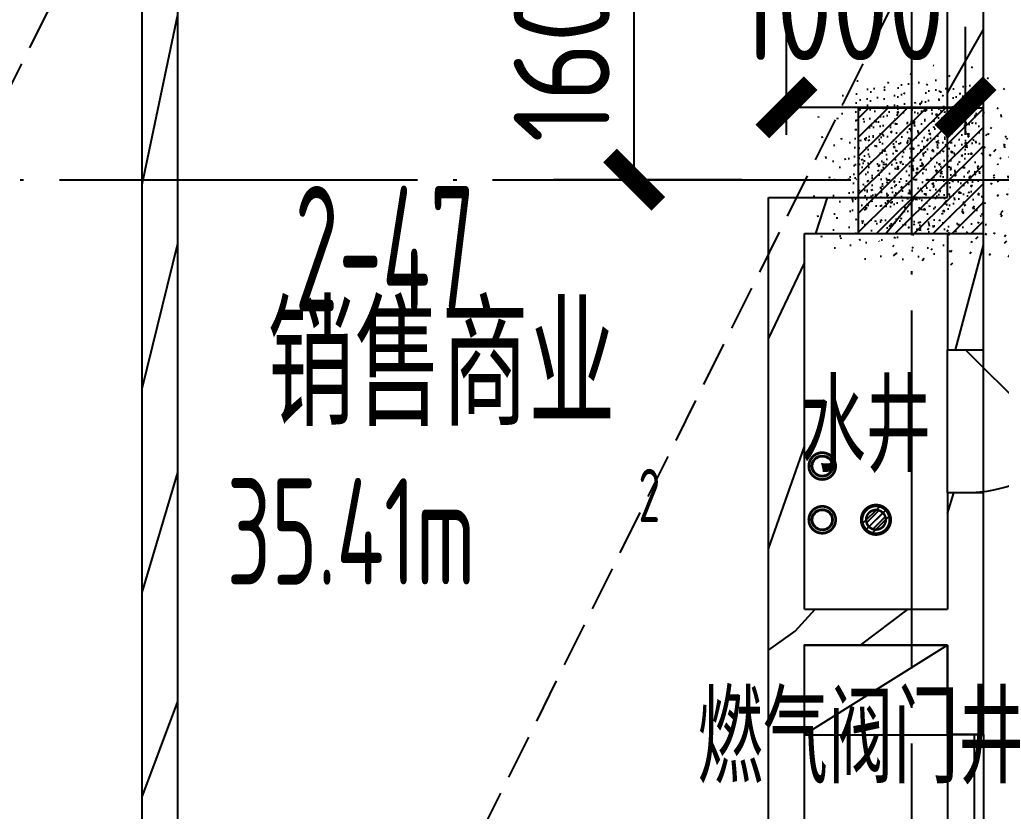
# Model space of a CAD drawing. Header units: inches. Extents: x 0 to 1813292486, y 0 to 3473589894.
# Drawn here: x 600662802 to 600668286, y 3473208889 to 3473213312 of the extents above; entities that cross this region are included whole.
import ezdxf
from ezdxf.enums import TextEntityAlignment as Align

# ---------------------------------------------------------------- set-up
doc = ezdxf.new("R2010")
doc.units = ezdxf.units.IN
doc.header["$LTSCALE"] = 1000
doc.header["$MEASUREMENT"] = 0
for name, pattern in [('AX-MALL-GIRD-200$0$DOTE', [2.4200000000000004, 2, -0.2, 0.02, -0.2]), ('AX-MALL-WALL-P02-QT$0$DASH', [0.35, 0.25, -0.1]), ('PX-MALL-P02-LG$0$DASHED', [0.75, 0.5, -0.25])]:
    doc.linetypes.add(name, pattern=pattern)
for name, color, linetype in [('A-Anno-Note', 241, 'Continuous'), ('AX-MALL-DIM-P02$0$A-Anno-Dims', 3, 'Continuous'), ('AX-MALL-DIM-P02$0$A-Detl-Thin', 131, 'Continuous'), ('AX-MALL-GIRD-200$0$A-Grid', 222, 'AX-MALL-GIRD-200$0$DOTE'), ('AX-MALL-P02-200$0$A-Anno-Note', 241, 'Continuous'), ('AX-MALL-WALL-P02$0$A-Anno-Note', 241, 'Continuous'), ('AX-MALL-WALL-P02-QT$0$A-Detl-Patt', 8, 'Continuous'), ('AX-MALL-WALL-P02-QT$0$A-Detl-Thin', 131, 'Continuous'), ('AX-MALL-WALL-P02-QT$0$A-Wall', 2, 'Continuous'), ('AX-MALL-WALL-P02-QT$0$A-Wall-Patt', 13, 'Continuous'), ('AX-MALL-WALL-P02-QT$0$A-Wind', 4, 'Continuous'), ('AX-MALL-WORD-P02$0$A-Anno-Note', 241, 'Continuous'), ('AX-MALL-WORD-P02$0$A-Spac-Iden', 231, 'Continuous'), ('AX-MALL-ZTKD-P02$0$A-Anno-Note', 241, 'Continuous'), ('MX-MALL-P02-LG$0$M-AC-DUCT-SAD', 90, 'Continuous'), ('PX-MALL-P02-LG$0$P-Drain-Fldr', 4, 'Continuous'), ('PX-MALL-P02-LG$0$P-Drain-Fldr-ARCH', 161, 'Continuous'), ('PX-MALL-P02-LG$0$P-Drain-Fldr-W100', 4, 'Continuous'), ('PX-MALL-P02-LG$0$P-Drain-Fldr-W50', 4, 'Continuous'), ('PX-MALL-P02-LG$0$P-Pipe-Risr', 7, 'Continuous'), ('PX-MALL-P02-LG$0$P-Pipe-Risr-Arch', 6, 'Continuous'), ('PX-MALL-P02-LG$0$P-Pipe-Risr-W100', 6, 'Continuous'), ('PX-MALL-P02-LG$0$P-Pipe-Risr-W50', 6, 'Continuous'), ('PX-MALL-P02-LG$0$P-Wast-Pipe', 143, 'PX-MALL-P02-LG$0$DASHED'), ('PX-MALL-P02-LG$0$P-WatS-pipe', 61, 'Continuous'), ('SX-MALL-WALL-R-BZ$0$S-COLU', 30, 'Continuous'), ('SX-MALL-WALL-R-BZ$0$S-PATT-WALL', 83, 'Continuous')]:
    doc.layers.add(name, color=color, linetype=linetype)
doc.styles.add('AX-MALL-DIM-P02$0$_TCH_DIM_T3', font='gbenor.shx')
doc.styles.add('AX-MALL-WORD-P02$0$_TCH_SPACE', font='gbenor.shx', dxfattribs={"bigfont": 'gbcbig.shx'})
doc.styles.add('AX-MALL-WORD-P02$0$STANDARD', font='gbenor.shx', dxfattribs={"bigfont": 'gbcbig.shx'})
doc.styles.add('PX-MALL-P02-LG$0$jzfz', font='gbenor.shx', dxfattribs={"bigfont": 'gbcbig.shx'})
doc.dimstyles.new('AX-MALL-DIM-P02$0$_TCH_ARCH&&180', dxfattribs={"dimtxt": 535.5, "dimasz": 270, "dimexe": 450, "dimexo": 450, "dimgap": 137.25, "dimtad": 1, "dimdec": 0, "dimzin": 0, "dimdsep": 46, "dimtxsty": 'AX-MALL-DIM-P02$0$_TCH_DIM_T3', "dimblk": 'AX-MALL-DIM-P02$0$_ArchTick', "dimcen": 0.09, "dimclrt": 7, "dimazin": 2, "dimtfac": 1, "dimtdec": 0, "dimtix": 1, "dimtmove": 2, "dimatfit": 3, "dimfxl": 500, "dimtolj": 1, "dimtzin": 0, "dimarcsym": 0})
pattern_1 = [(45, (0, 359.0227), (-353.55353201463, 353.55353201463), [])]

# ---------------------------------------------------------------- blocks, each defined once
blk = doc.blocks.new('AX-MALL-WORD-P02')
at = {"layer": 'AX-MALL-WORD-P02$0$A-Anno-Note', "style": 'AX-MALL-WORD-P02$0$STANDARD', "width": 0.6}
blk.add_text('2-47', height=700, rotation=339.5681613092015, dxfattribs=at).set_placement((600462145.6848595, 3473042037.291451))
at = {"layer": 'AX-MALL-WORD-P02$0$A-Anno-Note', "style": 'AX-MALL-WORD-P02$0$STANDARD'}
for s, height, p in [('销售商业', 675.177304964539, (600461778.8050194, 3473041490.951398)), ('水井', 506.3829787234042, (600464479.8616004, 3473040210.149659)), ('燃气阀门井', 506.3829787234042, (600463333.2934346, 3473038779.883084))]:
    blk.add_text(s, height=height, rotation=339.5681613092015, dxfattribs=at).set_placement(p)
at = {"layer": 'AX-MALL-WORD-P02$0$A-Spac-Iden', "style": 'AX-MALL-WORD-P02$0$_TCH_SPACE', "width": 0.7}
for s, height, p in [('35.41m', 595, (600461255.9680274, 3473040738.582322)), ('2', 297.5, (600463534.0779815, 3473040263.416931))]:
    blk.add_text(s, height=height, rotation=339.5681613091017, dxfattribs=at).set_placement(p)
blk = doc.blocks.new('AX-MALL-GIRD-200')
at = {"layer": 'AX-MALL-GIRD-200$0$A-Grid'}
for p, q in [((600218521.0220362, 3473133579.090285), (600576417.0261351, 3473000252.327003)), ((600458766.1456304, 3473023089.996408), (600497495.6845796, 3473127053.723489))]:
    blk.add_line(p, q, dxfattribs=at)
blk = doc.blocks.new('AX-MALL-WALL-P02-QT$0$tj')
at = {"layer": 'AX-MALL-WALL-P02-QT$0$A-Detl-Patt'}
h = blk.add_hatch(dxfattribs=at)
h.set_pattern_fill('STEEL', color=256, scale=100.0000000000001, angle=50.43183869082386)
h.set_pattern_definition([(75.00000000004839, (-14278.19445574284, 156289.8254051208), (-153.3407249234246, 41.08752340989569), []), (75.00000000004839, (-14317.88195610046, 156358.5661673546), (-153.3407249234246, 41.08752340989569), [])])
edge = h.paths.add_edge_path()
edge.add_arc((274302.9537697641, 370915.3693751197), 354853.2281302969, 270.9601093956941, 275.9513128638887)
edge.add_line((311095.3180618286, 17974.67259407043), (323404.2928284407, 17664.898229599))
edge.add_arc((337498.5854798314, -5423.033113246463), 27049.98445535583, 84.4296474408203, 121.40245730350341, ccw=False)
edge.add_line((340124.270958662, 21499.21483898163), (352435.6233639717, 23411.5238032341))
edge.add_line((352435.6233639717, 23411.5238032341), (352460.3320846558, 23263.57286787033))
edge.add_arc((262948.9762239404, 558936.3422532297), 543099.989586636, 279.486523026639, 288.5053300047131)
edge.add_line((435325.042740941, 43917.80823612213), (435185.9318172932, 44187.60760259628))
edge.add_arc((262948.9762341097, 558936.342259489), 542799.9895904897, 279.51816553668203, 288.50044427399206, ccw=False)
edge.add_line((352706.5441896915, 23608.95860147476), (352681.7270303965, 23756.88773488998))
edge.add_line((352681.7270303965, 23756.88773488998), (340117.7681742907, 21803.84383869171))
edge.add_arc((337510.0970116529, -5455.006554111635), 27383.29552171703, 84.53552636432372, 121.2026843873002)
edge.add_line((323323.7129554749, 17967.02113437653), (311085.7617697716, 18275.00808191299))
edge.add_arc((274273.8104503512, 371474.5356685471), 355112.6948552598, 270.96411062040687, 275.9501261722048, ccw=False)
edge.add_line((280248.9759351015, 16412.11376953125), (280248.9759185314, 16111.96136569977))
blk = doc.blocks.new('SX-MALL-WALL-R-BZ')
at = {"layer": 'SX-MALL-WALL-R-BZ$0$S-PATT-WALL'}
h = blk.add_hatch(dxfattribs=at)
h.set_pattern_fill('钢筋混凝土', color=256, scale=15, pattern_type=2)
h.set_pattern_definition([(24.56816130816271, (600578611.2237192, 3473080110.365553), (-31.18316059493327, 68.21004687955141), []), (29.56816130816269, (600578611.2237192, 3473080110.365553), (97.53445421719282, -46.37920051396389), [11.25, -123.75]), (334.5681613081628, (600578611.2237192, 3473080110.365553), (19.88439777927527, 112.9961142827297), [9, -99]), (80.01956130816268, (600578619.3515904, 3473080106.50062), (117.4189029658641, 66.61682168402376), [9.5610285, -105.1713168]), (25.75236130816271, (600578621.6965042, 3473080138.478197), (141.3476152528434, -79.15081592627133), [16.875, -185.625]), (76.20376130816268, (600578633.4754679, 3473080131.882288), (182.3878362876093, 87.98253897351975), [14.3415432, -157.75695]), (330.7523613081627, (600578621.6965042, 3473080138.478197), (182.3877676281842, 87.98268140648725), [13.49999999999997, -148.4999999999995]), (0.5681613081627113, (600578633.1346302, 3473080126.213644), (62.82047319493842, -87.84980448085341), [11.24999999999997, -123.7499999999997]), (305.5681613081627, (600578633.1346302, 3473080126.213644), (72.17288941707483, 89.18848104565322), [8.999999999999966, -98.99999999999973]), (51.01956130816269, (600578638.3696649, 3473080118.892823), (134.9933625472827, 1.338571315216136), [9.561028499999967, -105.1713167999997]), (17.06816130816274, (600578611.2237192, 3473080110.365553), (19.14085715648196, 46.15589493569758), [0.75, -97.8, 0.75, -100.5, 0.75, -99.375]), (347.0681613081627, (600578611.2237192, 3473080110.365553), (57.63084700165395, 41.66442755963357), [0.7499999999999979, -57.29999999999986, 0.7499999999999979, -95.54999999999973, 0.7499999999999979, -37.87499999999986]), (307.0681613081626, (600578579.8781208, 3473080122.042708), (73.85474000760384, -31.12342332406966), [0.75, -37.5, 0.75, -117, 0.75, -155.25]), (297.0681613081627, (600578565.8217986, 3473080127.2791), (87.21641676177077, -16.46683783357052), [0.75, -48.75, 0.75, -77.69999999999999, 0.75, -110.25])])
h.paths.add_polyline_path([(600465902.9682891, 3473041101.915725), (600466147.3332713, 3473041757.877428), (600465491.3715686, 3473042002.24241), (600465247.0065863, 3473041346.280707)])
at = {"layer": 'SX-MALL-WALL-R-BZ$0$S-COLU'}
blk.add_lwpolyline([(600465902.9682891, 3473041101.915725), (600466147.3332713, 3473041757.877428), (600465491.3715686, 3473042002.24241), (600465247.0065863, 3473041346.280707)], close=True, dxfattribs=at)
blk = doc.blocks.new('SX-MALL-WALL-R-2F~3F')
blk.add_blockref('SX-MALL-WALL-R-BZ', (-1.192092895507812e-06, -9.5367431640625e-07))
blk = doc.blocks.new('SX-MALL-WALL-2F~3F')
blk.add_blockref('SX-MALL-WALL-R-2F~3F', (0, 0))
blk = doc.blocks.new('MX-MALL-P02-LG')
at = {"layer": 'MX-MALL-P02-LG$0$M-AC-DUCT-SAD'}
blk.add_lwpolyline([(600464910.9898343, 3473039017.045227), (600464161.319317, 3473039296.319494), (600463986.6052822, 3473038827.325476), (600464736.2757995, 3473038548.051208)], close=True, dxfattribs=at)
blk.add_lwpolyline([(600464910.9898343, 3473039017.045226), (600463986.6052821, 3473038827.325476)], dxfattribs=at)
blk = doc.blocks.new('AX-MALL-WALL-P02-QT$0$$WINLIB2D$00000004')
at = {"color": 0}
for points in [[(-0.4999999999999964, 0.5000000000000142), (-0.4999999999999964, -0.4999999999999858)], [(-0.4999999999999964, 0.5000000000000142), (0.5000000000000036, 0.5000000000000142)], [(0.5000000000000036, -0.4999999999999858), (0.5000000000000036, 0.5000000000000142)], [(-0.4999999999999964, 0.240579657589322), (0.5000000000000036, 0.240579657589322)], [(-0.4999999999999964, -0.4999999999999858), (0.5000000000000036, -0.4999999999999858)]]:
    blk.add_lwpolyline(points, dxfattribs=at)
blk = doc.blocks.new('AX-MALL-WALL-P02-QT$0$$DorLib2D$00000114')
at = {"color": 0}
blk.add_line((0.4999999999999964, 3.552713678800501e-15), (-0.2071067811864751, 0.7071067811864857), dxfattribs=at)
blk.add_arc((0.5000000000013856, -1.154631945610163e-12), 1.000000000001696, 135, 180, dxfattribs=at)
blk = doc.blocks.new('AX-MALL-WALL-P02-QT')
at = {"layer": 'AX-MALL-WALL-P02-QT$0$A-Wall-Patt'}
h = blk.add_hatch(dxfattribs=at)
h.set_pattern_fill('普通砖', color=256, scale=200, style=0)
h.set_pattern_definition(pattern_1)
h.paths.add_polyline_path([(600459169.1079701, 3473036171.517438), (600459287.9376043, 3473036235.396879), (600462488.9851414, 3473044828.136208), (600462461.4218816, 3473044945.117878), (600462336.4767953, 3473044991.663589), (600459076.3352844, 3473036240.295215)])
h = blk.add_hatch(dxfattribs=at)
h.set_pattern_fill('普通砖', color=256, scale=200, style=0)
h.set_pattern_definition(pattern_1)
h.paths.add_polyline_path([(600465812.9324862, 3473041242.170253), (600465937.8775723, 3473041195.624542), (600466566.2446691, 3473042882.383206), (600466441.2995831, 3473042928.928917), (600466343.9177568, 3473042858.492958), (600465785.3692262, 3473041359.151923)])
h = blk.add_hatch(dxfattribs=at)
h.set_pattern_fill('普通砖', color=256, scale=200, style=0)
h.set_pattern_definition(pattern_1)
h.paths.add_polyline_path([(600464135.4033694, 3473039412.687492), (600464232.7851957, 3473039483.123451), (600464965.8801422, 3473041451.008559), (600464848.281079, 3473041708.244755), (600464010.4582831, 3473039459.233202)])
h = blk.add_hatch(dxfattribs=at)
h.set_pattern_fill('普通砖', color=256, scale=200, style=0)
h.set_pattern_definition(pattern_1)
h.paths.add_polyline_path([(600464848.281079, 3473041708.244755), (600464965.8801422, 3473041451.008559), (600465715.5506599, 3473041171.734294), (600465812.9324862, 3473041242.170253), (600465785.3692262, 3473041359.151923)])
h = blk.add_hatch(dxfattribs=at)
h.set_pattern_fill('普通砖', color=256, scale=200, style=0)
h.set_pattern_definition(pattern_1)
h.paths.add_polyline_path([(600465715.5506599, 3473041171.734294), (600465488.6403189, 3473040562.626997), (600465676.0579481, 3473040492.808431), (600465937.8775723, 3473041195.624542), (600465812.9324862, 3473041242.170253)])
h = blk.add_hatch(dxfattribs=at)
h.set_pattern_fill('普通砖', color=256, scale=200, style=0)
h.set_pattern_definition(pattern_1)
h.paths.add_polyline_path([(600465134.9640595, 3473039040.321805), (600465396.7836826, 3473039743.137913), (600465209.3660533, 3473039812.95648), (600464982.4557133, 3473039203.849185), (600465010.0189732, 3473039086.867516)])
h = blk.add_hatch(dxfattribs=at)
h.set_pattern_fill('普通砖', color=256, scale=200, style=0)
h.set_pattern_definition(pattern_1)
h.paths.add_polyline_path([(600464135.4033693, 3473039412.687492), (600464162.9666293, 3473039295.705822), (600464912.637147, 3473039016.431556), (600465010.0189732, 3473039086.867516), (600464982.4557133, 3473039203.849185), (600464232.7851957, 3473039483.123451)])
h = blk.add_hatch(dxfattribs=at)
h.set_pattern_fill('普通砖', color=256, scale=200, style=0)
h.set_pattern_definition(pattern_1)
h.paths.add_polyline_path([(600463207.5447704, 3473037303.930465), (600463464.7809659, 3473037421.529528), (600464162.9666293, 3473039295.705822), (600464135.4033693, 3473039412.687492), (600464010.4582832, 3473039459.233202)])
h = blk.add_hatch(dxfattribs=at)
h.set_pattern_fill('普通砖', color=256, scale=200, style=0)
h.set_pattern_definition(pattern_1)
h.paths.add_polyline_path([(600464912.637147, 3473039016.431556), (600464738.0907311, 3473038547.887483), (600464925.5083604, 3473038478.068917), (600465134.9640595, 3473039040.321805), (600465010.0189732, 3473039086.867516)])
at = {"layer": 'AX-MALL-WALL-P02-QT$0$A-Detl-Patt', "linetype": 'AX-MALL-WALL-P02-QT$0$DASH'}
for p, q in [((600442378.0469737, 3473026219.237061), (600462301.5675247, 3473044897.954804)), ((600446782.3612655, 3473024578.500752), (600466705.8818165, 3473043257.218496))]:
    blk.add_line(p, q, dxfattribs=at)
at = {"layer": 'AX-MALL-WALL-P02-QT$0$A-Wall'}
for p, q in [((600459076.3352844, 3473036240.295215), (600462336.4767953, 3473044991.663589)), ((600459287.9376043, 3473036235.396879), (600462488.9851414, 3473044828.136208)), ((600465937.8775723, 3473041195.624542), (600466566.2446691, 3473042882.383206)), ((600465785.3692262, 3473041359.151923), (600466343.9177568, 3473042858.492958)), ((600464010.4582831, 3473039459.233202), (600464848.281079, 3473041708.244755)), ((600464848.281079, 3473041708.244755), (600465785.3692262, 3473041359.151923)), ((600464232.7851957, 3473039483.123451), (600464965.8801422, 3473041451.008559)), ((600464965.8801422, 3473041451.008559), (600465715.5506599, 3473041171.734294)), ((600465676.0579481, 3473040492.808431), (600465937.8775723, 3473041195.624542)), ((600465715.5506599, 3473041171.734294), (600465488.6403189, 3473040562.626997)), ((600465488.6403189, 3473040562.626997), (600465676.0579481, 3473040492.808431)), ((600465209.3660533, 3473039812.95648), (600464982.4557133, 3473039203.849185)), ((600465396.7836826, 3473039743.137913), (600465209.3660533, 3473039812.95648)), ((600465134.9640595, 3473039040.321805), (600465396.7836826, 3473039743.137913)), ((600464232.7851957, 3473039483.123451), (600464982.4557133, 3473039203.849185)), ((600463207.5447704, 3473037303.930465), (600464010.4582832, 3473039459.233202)), ((600463464.7809659, 3473037421.529528), (600464162.9666293, 3473039295.705822)), ((600464162.9666293, 3473039295.705822), (600464912.637147, 3473039016.431556)), ((600464912.637147, 3473039016.431556), (600464738.0907311, 3473038547.887483)), ((600464925.5083604, 3473038478.068917), (600465134.9640595, 3473039040.321805)), ((600464738.0907311, 3473038547.887483), (600464925.5083604, 3473038478.068917))]:
    blk.add_line(p, q, dxfattribs=at)
at = {"layer": 'AX-MALL-WALL-P02-QT$0$A-Wind'}
for p, q in [((600465209.3660533, 3473039812.95648), (600465488.6403186, 3473040562.626997)), ((600465396.7836826, 3473039743.137914), (600465676.0579479, 3473040492.808431))]:
    blk.add_line(p, q, dxfattribs=at)
at = {"layer": 'AX-MALL-WALL-P02-QT$0$A-Detl-Thin'}
for name in ['MX-MALL-P02-LG', 'SX-MALL-WALL-2F~3F']:
    blk.add_blockref(name, (0, 0), dxfattribs=at)
at = {"layer": 'AX-MALL-WALL-P02-QT$0$A-Detl-Thin', "rotation": 339.5681613091762}
blk.add_blockref('AX-MALL-WALL-P02-QT$0$tj', (600144118.6961328, 3473128496.287411), dxfattribs=at)
at = {"layer": 'AX-MALL-WALL-P02-QT$0$A-Wind'}
blk.add_blockref('AX-MALL-GIRD-200', (0, 0), dxfattribs=at)
at = {"layer": 'AX-MALL-WALL-P02-QT$0$A-Wind', "zscale": 200}
for name, p, xscale, yscale, rotation in [('AX-MALL-WALL-P02-QT$0$$DorLib2D$00000114', (600465442.7120006, 3473040152.882455), 800, -800, 69.56816130726689), ('AX-MALL-WALL-P02-QT$0$$WINLIB2D$00000004', (600464657.25313, 3473038044.434126), -1000, -200, 69.56816131036918)]:
    blk.add_blockref(name, p, dxfattribs=dict(at, xscale=xscale, yscale=yscale, rotation=rotation))
blk = doc.blocks.new('AX-MALL-WALL-P02')
at = {"layer": 'AX-MALL-WALL-P02$0$A-Anno-Note'}
blk.add_blockref('AX-MALL-WORD-P02', (0, 0), dxfattribs=at)
blk.add_blockref('AX-MALL-WALL-P02-QT', (0, 0), dxfattribs=at)
blk = doc.blocks.new('PX-MALL-P02-LG$0$P-Risr')
at = {"layer": 'PX-MALL-P02-LG$0$P-Pipe-Risr-W50'}
h = blk.add_hatch(color=0, dxfattribs=at)
edge = h.paths.add_edge_path()
edge.add_ellipse((0, 0), major_axis=(47.05795628796547, 47.05795628796547), ratio=0.9999999999999695, start_angle=225.0000000000009, end_angle=405.0000000000009, ccw=False)
edge.add_ellipse((0, 0), major_axis=(47.05795628796764, 47.05795628796764), ratio=0.9999999999998785, start_angle=133.9675974886221, end_angle=225.0000000000035, ccw=False)
edge.add_line((-66.53919663240958, 1.199087783927098), (-54.4367953546693, 1.199087783927098))
edge.add_ellipse((0, 0), major_axis=(-38.50196423560672, 38.50196423560672), ratio=0.9999999999999859, start_angle=43.73814098242129, end_angle=134.9999999999996)
edge.add_ellipse((0, 0), major_axis=(38.50196423561096, 38.50196423561096), ratio=0.9999999999998216, start_angle=225.0000000000051, end_angle=405.0000000000051)
edge.add_ellipse((0, 0), major_axis=(38.50196423560679, 38.50196423560679), ratio=0.9999999999999831, start_angle=45.00000000000048, end_angle=133.7381409824204)
edge.add_line((-54.43679535467527, 1.199087783927098), (-66.53919663241555, 1.199087783927098))
edge.add_ellipse((0, 0), major_axis=(-47.05795628796762, 47.05795628796762), ratio=0.9999999999998742, start_angle=-45.00000000000358, end_angle=43.967597488629224, ccw=False)
at = {"layer": 'PX-MALL-P02-LG$0$P-Pipe-Risr-Arch', "ltscale": 0.7}
blk.add_circle((0, 0), 59.29000000000001, dxfattribs=at)
at = {"layer": 'PX-MALL-P02-LG$0$P-Pipe-Risr-W100', "color": 0, "const_width": 15}
blk.add_lwpolyline([(-75, 0, 1), (75, 0, 1)], format="xyb", close=True, dxfattribs=at)
at = {"layer": 'PX-MALL-P02-LG$0$P-Pipe-Risr-W50'}
blk.add_circle((0, 0), 54.45000000000001, dxfattribs=at)
at = {"layer": 'PX-MALL-P02-LG$0$P-Pipe-Risr', "style": 'PX-MALL-P02-LG$0$jzfz', "width": 0.6, "flags": 1}
for tag, p in [('SYS-MARK', (0.3310501334344735, -45.65933377496549)), ('RANGE', (0.3337570973526454, -45.67887874227017))]:
    blk.add_attdef(tag, text='', height=0.015625, dxfattribs=at).set_placement(p, align=Align.MIDDLE)
blk = doc.blocks.new('PX-MALL-P02-LG$0$A$C5A9C1854')
at = {"layer": 'PX-MALL-P02-LG$0$P-Drain-Fldr-W50', "ltscale": 0.7}
for p, q in [((16.81565596797736, -52.36634142627008), (-52.36634142621187, 16.81565596791916)), ((38.89087296527578, -38.89087296521757), (-38.89087296527578, 38.89087296521757)), ((52.36634142632829, -16.81565596791916), (-16.81565596786095, 52.36634142627008))]:
    blk.add_line(p, q, dxfattribs=at)
at = {"layer": 'PX-MALL-P02-LG$0$P-Drain-Fldr-W50', "ltscale": 0.7, "const_width": 13.75}
blk.add_lwpolyline([(-54.99999999994179, 0, 1), (55.00000000005821, 0, 1)], format="xyb", close=True, dxfattribs=at)
blk = doc.blocks.new('PX-MALL-P02-LG$0$A$C7D2520B3')
at = {"layer": 'PX-MALL-P02-LG$0$P-Drain-Fldr', "ltscale": 0.7}
for p, q in [((58.33630944791366, -58.33630944788456), (-58.33630944791366, 58.33630944788456)), ((78.54951213949244, -25.22348395187873), (-25.22348395179142, 78.54951213940512)), ((25.22348395196605, -78.54951213940512), (-78.54951213931781, 25.22348395187873))]:
    blk.add_line(p, q, dxfattribs=at)
at = {"layer": 'PX-MALL-P02-LG$0$P-Drain-Fldr', "ltscale": 0.7, "const_width": 20}
blk.add_lwpolyline([(5.820766091346741e-11, -80, 1), (5.820766091346741e-11, 80, 1)], format="xyb", close=True, dxfattribs=at)
blk = doc.blocks.new('PX-MALL-P02-LG$0$A$C2257314B')
at = {"layer": 'PX-MALL-P02-LG$0$P-Drain-Fldr-ARCH', "ltscale": 0.7}
for p, q in [((16.81565596797736, -52.36634142627008), (-52.36634142621187, 16.81565596791916)), ((38.89087296527578, -38.89087296521757), (-38.89087296527578, 38.89087296521757)), ((52.36634142632829, -16.81565596791916), (-16.81565596786095, 52.36634142627008))]:
    blk.add_line(p, q, dxfattribs=at)
for start, end in [(0, 180), (180, 0)]:
    blk.add_arc((5.820766091346741e-11, -1.77635683940025e-15), 55, start, end, dxfattribs=at)
blk = doc.blocks.new('PX-MALL-P02-LG$0$P-Drain-Fldr')
blk.add_blockref('PX-MALL-P02-LG$0$A$C2257314B', (0, 0))
at = {"layer": 'PX-MALL-P02-LG$0$P-Drain-Fldr-W100'}
blk.add_blockref('PX-MALL-P02-LG$0$A$C7D2520B3', (0, 0), dxfattribs=at)
at = {"layer": 'PX-MALL-P02-LG$0$P-Drain-Fldr-W50'}
blk.add_blockref('PX-MALL-P02-LG$0$A$C5A9C1854', (0, 0), dxfattribs=at)
blk = doc.blocks.new('PX-MALL-P02-LG')
at = {"layer": 'PX-MALL-P02-LG$0$P-Drain-Fldr', "rotation": 249.5681612930136}
blk.add_blockref('PX-MALL-P02-LG$0$P-Drain-Fldr', (600464781.6180773, 3473039812.235012), dxfattribs=at)
at = {"layer": 'PX-MALL-P02-LG$0$P-Wast-Pipe', "ltscale": 0.7, "rotation": 159.5681612930136}
blk.add_blockref('PX-MALL-P02-LG$0$P-Risr', (600464500.4916335, 3473039916.962861), dxfattribs=at)
at = {"layer": 'PX-MALL-P02-LG$0$P-WatS-pipe', "ltscale": 0.7, "rotation": 159.5681612930136}
blk.add_blockref('PX-MALL-P02-LG$0$P-Risr', (600464605.2194831, 3473040198.089304), dxfattribs=at)
blk = doc.blocks.new('AX-MALL-ZTKD-P02')
at = {"layer": 'AX-MALL-ZTKD-P02$0$A-Anno-Note'}
blk.add_blockref('AX-MALL-GIRD-200', (0, 0), dxfattribs=at)
blk = doc.blocks.new('AX-MALL-DIM-P02$0$_ArchTick')
at = {"color": 0, "linetype": 'ByBlock', "const_width": 0.4}
blk.add_lwpolyline([(-0.5, -0.5), (0.5, 0.5)], dxfattribs=at)
blk = doc.blocks.new('*D903')
at = {"layer": 'AX-MALL-DIM-P02$0$A-Anno-Dims', "color": 0, "lineweight": -2, "transparency": 16777216}
for p, q in [((600465301.1756709, 3473043353.658529), (600464316.0038598, 3473043720.663936)), ((600464179.1449952, 3473042064.231127), (600464737.6935258, 3473043563.572162)), ((600464742.6271403, 3473041854.317494), (600463757.4553292, 3473042221.322901))]:
    blk.add_line(p, q, dxfattribs=at)
at = {"layer": 'AX-MALL-DIM-P02$0$A-Anno-Dims', "color": 0, "lineweight": -2, "transparency": 16777216, "xscale": 270, "yscale": 270, "zscale": 270}
for p, rotation in [((600464737.6935258, 3473043563.572162), 69.5681613136781), ((600464179.1449952, 3473042064.231127), 249.5681613136781)]:
    blk.add_blockref('AX-MALL-DIM-P02$0$_ArchTick', p, dxfattribs=dict(at, rotation=rotation))
at = {"layer": 'AX-MALL-DIM-P02$0$A-Anno-Dims', "color": 7, "transparency": 16777216, "insert": (600464078.8985614, 3473042955.284241), "char_height": 535.5, "attachment_point": 5, "rotation": 69.5681613136781, "style": 'AX-MALL-DIM-P02$0$_TCH_DIM_T3'}
blk.add_mtext('\\A1;1600', dxfattribs=at)
blk = doc.blocks.new('*D908')
at = {"layer": 'AX-MALL-DIM-P02$0$A-Anno-Dims', "color": 0, "lineweight": -2, "transparency": 16777216}
for p, q in [((600465253.4892114, 3473038355.886425), (600466787.7383108, 3473037784.333616)), ((600466016.9558133, 3473037004.337245), (600466366.0486447, 3473037941.425391)), ((600464904.39638, 3473037418.798279), (600466438.6454794, 3473036847.24547))]:
    blk.add_line(p, q, dxfattribs=at)
at = {"layer": 'AX-MALL-DIM-P02$0$A-Anno-Dims', "color": 0, "lineweight": -2, "transparency": 16777216, "xscale": 270, "yscale": 270, "zscale": 270}
for p, rotation in [((600466366.0486447, 3473037941.425391), 69.56816130815673), ((600466016.9558133, 3473037004.337245), 249.5681613081567)]:
    blk.add_blockref('AX-MALL-DIM-P02$0$_ArchTick', p, dxfattribs=dict(at, rotation=rotation))
at = {"layer": 'AX-MALL-DIM-P02$0$A-Anno-Dims', "color": 7, "transparency": 16777216, "insert": (600465402.9425535, 3473037766.642935), "char_height": 535.5, "attachment_point": 5, "rotation": 69.56816130815673, "style": 'AX-MALL-DIM-P02$0$_TCH_DIM_T3'}
blk.add_mtext('\\A1;1000', dxfattribs=at)
blk = doc.blocks.new('*D910')
at = {"layer": 'AX-MALL-DIM-P02$0$A-Anno-Dims', "color": 0, "lineweight": -2, "transparency": 16777216}
for p, q in [((600466265.8587605, 3473041073.442955), (600467800.1078597, 3473040501.890146)), ((600466575.5043436, 3473038503.678278), (600467378.4181937, 3473040658.98192)), ((600465462.9449103, 3473038918.139313), (600466997.1940097, 3473038346.586504))]:
    blk.add_line(p, q, dxfattribs=at)
at = {"layer": 'AX-MALL-DIM-P02$0$A-Anno-Dims', "color": 0, "lineweight": -2, "transparency": 16777216, "xscale": 270, "yscale": 270, "zscale": 270}
for p, rotation in [((600467378.4181937, 3473040658.98192), 69.56816130794247), ((600466575.5043436, 3473038503.678278), 249.5681613079425)]:
    blk.add_blockref('AX-MALL-DIM-P02$0$_ArchTick', p, dxfattribs=dict(at, rotation=rotation))
at = {"layer": 'AX-MALL-DIM-P02$0$A-Anno-Dims', "color": 7, "transparency": 16777216, "insert": (600466597.4405696, 3473039722.712696), "char_height": 535.5, "attachment_point": 5, "rotation": 69.56816130794247, "style": 'AX-MALL-DIM-P02$0$_TCH_DIM_T3'}
blk.add_mtext('\\A1;2300', dxfattribs=at)
blk = doc.blocks.new('*D911')
at = {"layer": 'AX-MALL-DIM-P02$0$A-Anno-Dims', "color": 0, "lineweight": -2, "transparency": 16777216}
for p, q in [((600466335.67699, 3473041260.85968), (600467869.9260892, 3473040689.30687)), ((600466265.8587605, 3473041073.442955), (600467800.1078595, 3473040501.890145)), ((600467448.2364231, 3473040846.398645), (600467542.4914876, 3473041099.412445)), ((600467378.4181935, 3473040658.98192), (600467448.2364231, 3473040846.398645)), ((600467378.4181935, 3473040658.98192), (600467284.1631287, 3473040405.96812))]:
    blk.add_line(p, q, dxfattribs=at)
at = {"layer": 'AX-MALL-DIM-P02$0$A-Anno-Dims', "color": 0, "lineweight": -2, "transparency": 16777216, "xscale": 270, "yscale": 270, "zscale": 270}
for p, rotation in [((600467448.2364231, 3473040846.398645), 249.5681612933544), ((600467378.4181935, 3473040658.98192), 69.56816129335431)]:
    blk.add_blockref('AX-MALL-DIM-P02$0$_ArchTick', p, dxfattribs=dict(at, rotation=rotation))
at = {"layer": 'AX-MALL-DIM-P02$0$A-Anno-Dims', "color": 7, "transparency": 16777216, "insert": (600467150.3062621, 3473041567.734504), "char_height": 535.5, "attachment_point": 5, "rotation": 69.56816129335434, "style": 'AX-MALL-DIM-P02$0$_TCH_DIM_T3'}
blk.add_mtext('\\A1;200', dxfattribs=at)
blk = doc.blocks.new('*D1486')
at = {"layer": 'AX-MALL-DIM-P02$0$A-Anno-Dims', "color": 0, "lineweight": -2, "transparency": 16777216}
for p, q in [((600465064.1727219, 3473042001.317229), (600465275.2253034, 3473042567.856712)), ((600466001.2608689, 3473041652.224396), (600466212.3134507, 3473042218.76388)), ((600465118.1335292, 3473042146.167046), (600466055.2216765, 3473041797.074214))]:
    blk.add_line(p, q, dxfattribs=at)
at = {"layer": 'AX-MALL-DIM-P02$0$A-Anno-Dims', "color": 0, "lineweight": -2, "transparency": 16777216, "xscale": 270, "yscale": 270, "zscale": 270}
for p, rotation in [((600465118.1335292, 3473042146.167046), 159.5681612952292), ((600466055.2216765, 3473041797.074214), 339.5681612952292)]:
    blk.add_blockref('AX-MALL-DIM-P02$0$_ArchTick', p, dxfattribs=dict(at, rotation=rotation))
at = {"layer": 'AX-MALL-DIM-P02$0$A-Anno-Dims', "color": 7, "transparency": 16777216, "insert": (600465583.7815439, 3473042539.348433), "char_height": 535.5, "attachment_point": 5, "rotation": 339.56816129522923, "style": 'AX-MALL-DIM-P02$0$_TCH_DIM_T3'}
blk.add_mtext('\\A1;1000', dxfattribs=at)
blk = doc.blocks.new('AX-MALL-DIM-P02')
at = {"layer": 'AX-MALL-DIM-P02$0$A-Detl-Thin'}
blk.add_blockref('AX-MALL-ZTKD-P02', (-2.384185791015625e-06, 9.5367431640625e-07), dxfattribs=at)
at = {"layer": 'AX-MALL-DIM-P02$0$A-Anno-Dims'}
for p1, p2, distance, picture, middle in [((600465164.3168063, 3473041697.22572), (600465722.8653369, 3473043196.566755), 1051.3117836329611, '*D903', (600464078.8985614, 3473042955.284241)), ((600465041.2552444, 3473039075.231087), (600465844.1690943, 3473041230.534729), -1637.2516338906842, '*D910', (600466597.4405696, 3473039722.712696))]:
    dim = blk.add_aligned_dim(p1=p1, p2=p2, distance=distance, dimstyle='AX-MALL-DIM-P02$0$_TCH_ARCH&&180', dxfattribs=at)
    dim.commit()
    dim.dimension.update_dxf_attribs({"geometry": picture, "text_midpoint": middle})
for base, p1, p2, angle, picture, middle in [((600466055.2216765, 3473041797.074214), (600464907.0809474, 3473041579.627563), (600465844.1690946, 3473041230.53473), 339.5681612440253, '*D1486', (600465583.7815439, 3473042539.348433)), ((600467448.2364231, 3473040846.398645), (600465844.1690944, 3473041230.534729), (600465913.987324, 3473041417.951455), 69.56816138872958, '*D911', (600467150.3062621, 3473041567.734504)), ((600466366.0486447, 3473037941.425391), (600464482.7067139, 3473037575.890053), (600464831.7995454, 3473038512.978199), 69.56816130815673, '*D908', (600465402.9425535, 3473037766.642935))]:
    dim = blk.add_linear_dim(base=base, p1=p1, p2=p2, angle=angle, dimstyle='AX-MALL-DIM-P02$0$_TCH_ARCH&&180', dxfattribs=at)
    dim.commit()
    dim.dimension.update_dxf_attribs({"geometry": picture, "text_midpoint": middle, "dimtype": 129})
blk = doc.blocks.new('AX-MALL-P02-200')
at = {"layer": 'AX-MALL-P02-200$0$A-Anno-Note'}
blk.add_blockref('AX-MALL-WALL-P02', (0, 0), dxfattribs=at)
for name in ['AX-MALL-DIM-P02', 'PX-MALL-P02-LG']:
    blk.add_blockref(name, (0, 0), dxfattribs=at)

msp = doc.modelspace()

# ---------------------------------------------------------------- block references
at = {"layer": 'A-Anno-Note', "rotation": 20.43183869077545}
msp.add_blockref('AX-MALL-P02-200', (1250392458.527329, 9048125.682563305), dxfattribs=at)

doc.saveas('drawing.dxf')
